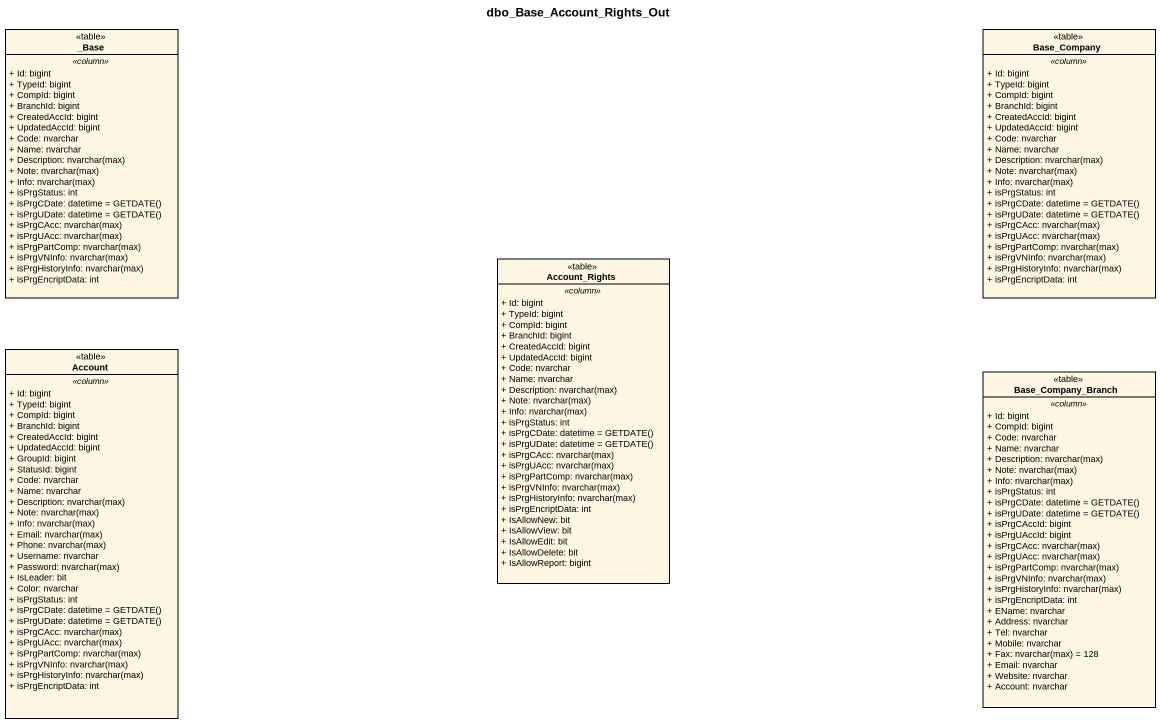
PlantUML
@startuml
title dbo_Base_Account_Rights_Out
hide circle
hide empty members
skinparam classAttributeIconSize 0
class "_Base" as Base <<table>> {
  .. <<column>> ..
  + Id: bigint
  + TypeId: bigint
  + CompId: bigint
  + BranchId: bigint
  + CreatedAccId: bigint
  + UpdatedAccId: bigint
  + Code: nvarchar
  + Name: nvarchar
  {field} + Description: nvarchar(max)
  {field} + Note: nvarchar(max)
  {field} + Info: nvarchar(max)
  + isPrgStatus: int
  {field} + isPrgCDate: datetime = GETDATE()
  {field} + isPrgUDate: datetime = GETDATE()
  {field} + isPrgCAcc: nvarchar(max)
  {field} + isPrgUAcc: nvarchar(max)
  {field} + isPrgPartComp: nvarchar(max)
  {field} + isPrgVNInfo: nvarchar(max)
  {field} + isPrgHistoryInfo: nvarchar(max)
  + isPrgEncriptData: int
}
class Base_Company <<table>> {
  .. <<column>> ..
  + Id: bigint
  + TypeId: bigint
  + CompId: bigint
  + BranchId: bigint
  + CreatedAccId: bigint
  + UpdatedAccId: bigint
  + Code: nvarchar
  + Name: nvarchar
  {field} + Description: nvarchar(max)
  {field} + Note: nvarchar(max)
  {field} + Info: nvarchar(max)
  + isPrgStatus: int
  {field} + isPrgCDate: datetime = GETDATE()
  {field} + isPrgUDate: datetime = GETDATE()
  {field} + isPrgCAcc: nvarchar(max)
  {field} + isPrgUAcc: nvarchar(max)
  {field} + isPrgPartComp: nvarchar(max)
  {field} + isPrgVNInfo: nvarchar(max)
  {field} + isPrgHistoryInfo: nvarchar(max)
  + isPrgEncriptData: int
}
class Account_Rights <<table>> {
  .. <<column>> ..
  + Id: bigint
  + TypeId: bigint
  + CompId: bigint
  + BranchId: bigint
  + CreatedAccId: bigint
  + UpdatedAccId: bigint
  + Code: nvarchar
  + Name: nvarchar
  {field} + Description: nvarchar(max)
  {field} + Note: nvarchar(max)
  {field} + Info: nvarchar(max)
  + isPrgStatus: int
  {field} + isPrgCDate: datetime = GETDATE()
  {field} + isPrgUDate: datetime = GETDATE()
  {field} + isPrgCAcc: nvarchar(max)
  {field} + isPrgUAcc: nvarchar(max)
  {field} + isPrgPartComp: nvarchar(max)
  {field} + isPrgVNInfo: nvarchar(max)
  {field} + isPrgHistoryInfo: nvarchar(max)
  + isPrgEncriptData: int
  + IsAllowNew: bit
  + IsAllowView: bit
  + IsAllowEdit: bit
  + IsAllowDelete: bit
  + IsAllowReport: bigint
}
class Account <<table>> {
  .. <<column>> ..
  + Id: bigint
  + TypeId: bigint
  + CompId: bigint
  + BranchId: bigint
  + CreatedAccId: bigint
  + UpdatedAccId: bigint
  + GroupId: bigint
  + StatusId: bigint
  + Code: nvarchar
  + Name: nvarchar
  {field} + Description: nvarchar(max)
  {field} + Note: nvarchar(max)
  {field} + Info: nvarchar(max)
  {field} + Email: nvarchar(max)
  {field} + Phone: nvarchar(max)
  + Username: nvarchar
  {field} + Password: nvarchar(max)
  + IsLeader: bit
  + Color: nvarchar
  + isPrgStatus: int
  {field} + isPrgCDate: datetime = GETDATE()
  {field} + isPrgUDate: datetime = GETDATE()
  {field} + isPrgCAcc: nvarchar(max)
  {field} + isPrgUAcc: nvarchar(max)
  {field} + isPrgPartComp: nvarchar(max)
  {field} + isPrgVNInfo: nvarchar(max)
  {field} + isPrgHistoryInfo: nvarchar(max)
  + isPrgEncriptData: int
}
class Base_Company_Branch <<table>> {
  .. <<column>> ..
  + Id: bigint
  + CompId: bigint
  + Code: nvarchar
  + Name: nvarchar
  {field} + Description: nvarchar(max)
  {field} + Note: nvarchar(max)
  {field} + Info: nvarchar(max)
  + isPrgStatus: int
  {field} + isPrgCDate: datetime = GETDATE()
  {field} + isPrgUDate: datetime = GETDATE()
  + isPrgCAccId: bigint
  + isPrgUAccId: bigint
  {field} + isPrgCAcc: nvarchar(max)
  {field} + isPrgUAcc: nvarchar(max)
  {field} + isPrgPartComp: nvarchar(max)
  {field} + isPrgVNInfo: nvarchar(max)
  {field} + isPrgHistoryInfo: nvarchar(max)
  + isPrgEncriptData: int
  + EName: nvarchar
  + Address: nvarchar
  + Tel: nvarchar
  + Mobile: nvarchar
  {field} + Fax: nvarchar(max) = 128
  + Email: nvarchar
  + Website: nvarchar
  + Account: nvarchar
}
@enduml
